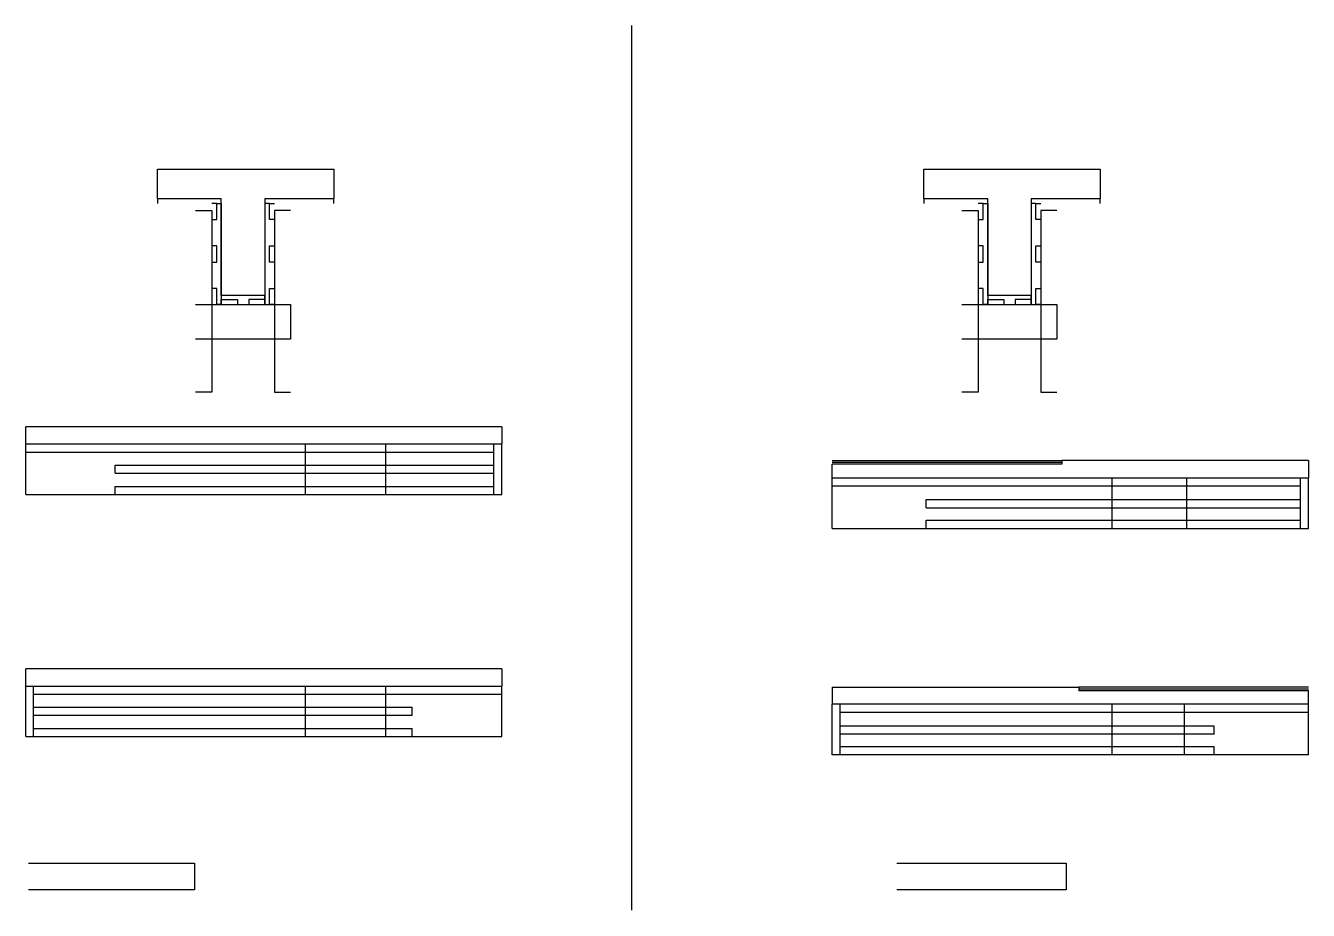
# Model space of a CAD drawing. Header units: metres. Extents: x 8004 to 9122, y 2792 to 3563.
import ezdxf

# ---------------------------------------------------------------- set-up
doc = ezdxf.new("R2010")
doc.units = ezdxf.units.M
for name, color, linetype in [('CONCRETO', 7, 'Continuous'), ('COTA', 7, 'Continuous'), ('Madeira', 7, 'Continuous'), ('Painéis', 7, 'Continuous'), ('SARR_2.2x7', 7, 'Continuous'), ('SARR_3.5x7', 7, 'Continuous'), ('SARR_EDITAR', 7, 'Continuous'), ('Texto Seção', 7, 'Continuous')]:
    doc.layers.add(name, color=color, linetype=linetype)

msp = doc.modelspace()

# ---------------------------------------------------------------- linework, layer by layer
at = {"layer": 'CONCRETO', "color": 7, "lineweight": 25}
for points in [[(8119.1, 3411.9), (8119.1, 3437.9), (8272.7, 3437.9), (8272.7, 3411.9), (8212.7, 3411.9), (8212.7, 3327.9), (8174.7, 3327.9), (8174.7, 3411.9)], [(8787.1, 3411.9), (8787.1, 3437.9), (8940.7, 3437.9), (8940.7, 3411.9), (8880.7, 3411.9), (8880.7, 3327.9), (8842.7, 3327.9), (8842.7, 3411.9)]]:
    msp.add_lwpolyline(points, dxfattribs=at)
at = {"layer": 'COTA', "color": 7, "lineweight": 25}
for p, q in [((8532.3, 3562.9), (8532.3, 2792.1)), ((8004.2, 3198.4), (8004.2, 3213.4)), ((8419.2, 3213.4), (8004.2, 3213.4)), ((8419.2, 3213.4), (8419.2, 3198.4)), ((8707.2, 3168.9), (8707.2, 3180.9)), ((9122.2, 3183.9), (8907.2, 3183.9)), ((9122.2, 3183.9), (9122.2, 3168.9)), ((8004.2, 2987.5), (8004.2, 3002.5)), ((8419.2, 3002.5), (8004.2, 3002.5)), ((8419.2, 3002.5), (8419.2, 2987.5)), ((8707.2, 2986.6), (8707.2, 2971.6)), ((8707.2, 2986.6), (8922.2, 2986.6)), ((9122.2, 2971.6), (9122.2, 2983.6))]:
    msp.add_line(p, q, dxfattribs=at)
at = {"layer": 'Madeira', "color": 7, "lineweight": 25}
for points in [[(8166.3, 3393.9), (8170.7, 3393.9), (8170.7, 3407.9), (8166.3, 3407.9)], [(8221.1, 3393.9), (8216.7, 3393.9), (8216.7, 3407.9), (8221.1, 3407.9)], [(8834.3, 3393.9), (8838.7, 3393.9), (8838.7, 3407.9), (8834.3, 3407.9)], [(8889.1, 3393.9), (8884.7, 3393.9), (8884.7, 3407.9), (8889.1, 3407.9)], [(8166.3, 3356.9), (8170.7, 3356.9), (8170.7, 3370.9), (8166.3, 3370.9)], [(8221.1, 3356.9), (8216.7, 3356.9), (8216.7, 3370.9), (8221.1, 3370.9)], [(8834.3, 3356.9), (8838.7, 3356.9), (8838.7, 3370.9), (8834.3, 3370.9)], [(8889.1, 3356.9), (8884.7, 3356.9), (8884.7, 3370.9), (8889.1, 3370.9)], [(8166.3, 3319.9), (8170.7, 3319.9), (8170.7, 3333.9), (8166.3, 3333.9)], [(8221.1, 3319.9), (8216.7, 3319.9), (8216.7, 3333.9), (8221.1, 3333.9)], [(8834.3, 3319.9), (8838.7, 3319.9), (8838.7, 3333.9), (8834.3, 3333.9)], [(8889.1, 3319.9), (8884.7, 3319.9), (8884.7, 3333.9), (8889.1, 3333.9)], [(8174.7, 3319.9), (8174.7, 3324.3), (8188.7, 3324.3), (8188.7, 3319.9)], [(8212.7, 3319.9), (8212.7, 3324.3), (8198.7, 3324.3), (8198.7, 3319.9)], [(8842.7, 3319.9), (8842.7, 3324.3), (8856.7, 3324.3), (8856.7, 3319.9)], [(8880.7, 3319.9), (8880.7, 3324.3), (8866.7, 3324.3), (8866.7, 3319.9)]]:
    msp.add_lwpolyline(points, dxfattribs=at)
at = {"layer": 'Painéis', "color": 7, "lineweight": 25}
for p, q in [((8004.2, 3198.4), (8419.2, 3198.4)), ((8004.2, 3154.4), (8004.2, 3198.4)), ((8248.2, 3154.4), (8248.2, 3198.4)), ((8318.2, 3154.4), (8318.2, 3198.4)), ((8419.2, 3154.4), (8419.2, 3198.4)), ((8707.2, 3168.9), (9122.2, 3168.9)), ((8707.2, 3124.9), (8707.2, 3168.9)), ((8951.2, 3124.9), (8951.2, 3168.9)), ((9016.2, 3124.9), (9016.2, 3168.9)), ((9122.2, 3124.9), (9122.2, 3168.9)), ((8004.2, 3154.4), (8419.2, 3154.4)), ((8707.2, 3124.9), (9122.2, 3124.9)), ((8004.2, 2987.5), (8419.2, 2987.5)), ((8004.2, 2943.5), (8004.2, 2987.5)), ((8248.2, 2943.5), (8248.2, 2987.5)), ((8318.2, 2943.5), (8318.2, 2987.5)), ((8419.2, 2943.5), (8419.2, 2987.5)), ((9122.2, 2971.6), (8707.2, 2971.6)), ((8707.2, 2927.6), (8707.2, 2971.6)), ((8951.2, 2927.6), (8951.2, 2971.6)), ((9014.2, 2927.6), (9014.2, 2971.6)), ((9122.2, 2927.6), (9122.2, 2971.6)), ((8004.2, 2943.5), (8419.2, 2943.5)), ((9122.2, 2927.6), (8707.2, 2927.6))]:
    msp.add_line(p, q, dxfattribs=at)
for points in [[(8174.7, 3407.9), (8174.7, 3411.9), (8119.1, 3411.9), (8119.1, 3407.9)], [(8272.7, 3407.9), (8272.7, 3411.9), (8212.7, 3411.9), (8212.7, 3407.9)], [(8842.7, 3407.9), (8842.7, 3411.9), (8787.1, 3411.9), (8787.1, 3407.9)], [(8940.7, 3407.9), (8940.7, 3411.9), (8880.7, 3411.9), (8880.7, 3407.9)], [(8170.7, 3407.9), (8174.7, 3407.9), (8174.7, 3319.9), (8170.7, 3319.9)], [(8216.7, 3407.9), (8212.7, 3407.9), (8212.7, 3319.9), (8216.7, 3319.9)], [(8838.7, 3407.9), (8842.7, 3407.9), (8842.7, 3319.9), (8838.7, 3319.9)], [(8884.7, 3407.9), (8880.7, 3407.9), (8880.7, 3319.9), (8884.7, 3319.9)], [(8212.7, 3324.3), (8212.7, 3327.9), (8174.7, 3327.9), (8174.7, 3324.3)], [(8880.7, 3324.3), (8880.7, 3327.9), (8842.7, 3327.9), (8842.7, 3324.3)], [(8707.2, 3183.9), (8907.2, 3183.9), (8907.2, 3180.9), (8707.2, 3180.9)], [(9122.2, 2986.6), (8922.2, 2986.6), (8922.2, 2983.6), (9122.2, 2983.6)]]:
    msp.add_lwpolyline(points, dxfattribs=at)
at = {"layer": 'SARR_2.2x7', "color": 7, "lineweight": 25}
for p, q in [((8412.2, 3154.4), (8412.2, 3198.4)), ((8004.2, 3191.4), (8248.2, 3191.4)), ((8248.2, 3191.4), (8318.2, 3191.4)), ((8318.2, 3191.4), (8412.2, 3191.4)), ((8082.2, 3179.9), (8248.2, 3179.9)), ((8082.2, 3172.9), (8082.2, 3179.9)), ((8248.2, 3179.9), (8318.2, 3179.9)), ((8318.2, 3179.9), (8412.2, 3179.9)), ((8082.2, 3172.9), (8248.2, 3172.9)), ((8248.2, 3172.9), (8318.2, 3172.9)), ((8318.2, 3172.9), (8412.2, 3172.9)), ((9115.2, 3124.9), (9115.2, 3168.9)), ((8082.2, 3161.4), (8248.2, 3161.4)), ((8082.2, 3154.4), (8082.2, 3161.4)), ((8248.2, 3161.4), (8318.2, 3161.4)), ((8318.2, 3161.4), (8412.2, 3161.4)), ((8707.2, 3161.9), (8951.2, 3161.9)), ((8951.2, 3161.9), (9016.2, 3161.9)), ((9016.2, 3161.9), (9115.2, 3161.9)), ((8789.2, 3149.9), (8951.2, 3149.9)), ((8789.2, 3142.9), (8789.2, 3149.9)), ((8789.2, 3142.9), (8951.2, 3142.9)), ((8951.2, 3149.9), (9016.2, 3149.9)), ((8951.2, 3142.9), (9016.2, 3142.9)), ((9016.2, 3149.9), (9115.2, 3149.9)), ((9016.2, 3142.9), (9115.2, 3142.9)), ((8789.2, 3131.9), (8951.2, 3131.9)), ((8789.2, 3124.9), (8789.2, 3131.9)), ((8951.2, 3131.9), (9016.2, 3131.9)), ((9016.2, 3131.9), (9115.2, 3131.9)), ((8011.1, 2943.5), (8011.1, 2987.5)), ((8011.1, 2980.5), (8248.2, 2980.5)), ((8248.2, 2980.5), (8318.2, 2980.5)), ((8318.2, 2980.5), (8419.2, 2980.5)), ((8011.1, 2969), (8248.2, 2969)), ((8248.2, 2969), (8318.2, 2969)), ((8318.2, 2969), (8341.2, 2969)), ((8341.2, 2962), (8341.2, 2969)), ((8714.1, 2927.6), (8714.1, 2971.6)), ((8951.2, 2964.6), (8714.1, 2964.6)), ((9014.2, 2964.6), (8951.2, 2964.6)), ((9122.2, 2964.6), (9014.2, 2964.6)), ((8011.1, 2962), (8248.2, 2962)), ((8248.2, 2962), (8318.2, 2962)), ((8318.2, 2962), (8341.2, 2962)), ((8951.2, 2952.6), (8714.1, 2952.6)), ((9014.2, 2952.6), (8951.2, 2952.6)), ((9040.2, 2952.6), (9014.2, 2952.6)), ((9040.2, 2945.6), (9040.2, 2952.6)), ((8011.1, 2950.5), (8248.2, 2950.5)), ((8248.2, 2950.5), (8318.2, 2950.5)), ((8318.2, 2950.5), (8341.2, 2950.5)), ((8341.2, 2943.5), (8341.2, 2950.5)), ((8951.2, 2945.6), (8714.1, 2945.6)), ((9014.2, 2945.6), (8951.2, 2945.6)), ((9040.2, 2945.6), (9014.2, 2945.6)), ((8951.2, 2934.6), (8714.1, 2934.6)), ((9014.2, 2934.6), (8951.2, 2934.6)), ((9040.2, 2934.6), (9014.2, 2934.6)), ((9040.2, 2927.6), (9040.2, 2934.6))]:
    msp.add_line(p, q, dxfattribs=at)
at = {"layer": 'SARR_3.5x7', "color": 7, "lineweight": 25}
for points in [[(8152.3, 3401.9), (8166.3, 3401.9), (8166.3, 3243.4), (8152.3, 3243.4)], [(8235.1, 3401.9), (8221.1, 3401.9), (8221.1, 3243.4), (8235.1, 3243.4)], [(8820.3, 3401.9), (8834.3, 3401.9), (8834.3, 3243.4), (8820.3, 3243.4)], [(8903.1, 3401.9), (8889.1, 3401.9), (8889.1, 3243.4), (8903.1, 3243.4)], [(8152.3, 3319.9), (8235.1, 3319.9), (8235.1, 3289.8), (8152.3, 3289.8)], [(8820.3, 3319.9), (8903.1, 3319.9), (8903.1, 3289.8), (8820.3, 3289.8)]]:
    msp.add_lwpolyline(points, dxfattribs=at)
at = {"layer": 'SARR_EDITAR', "color": 7, "lineweight": 25}
for p, q in [((8907.2, 3182.4), (8707.2, 3182.4)), ((8922.2, 2985.1), (9122.2, 2985.1))]:
    msp.add_line(p, q, dxfattribs=at)
at = {"layer": 'Texto Seção', "color": 7, "lineweight": 25}
for points in [[(8006.7, 2833.3), (8151.3, 2833.3), (8151.3, 2810.1), (8006.7, 2810.1)], [(8763.6, 2833.3), (8911.1, 2833.3), (8911.1, 2810.1), (8763.6, 2810.1)]]:
    msp.add_lwpolyline(points, dxfattribs=at)

doc.saveas('drawing.dxf')
